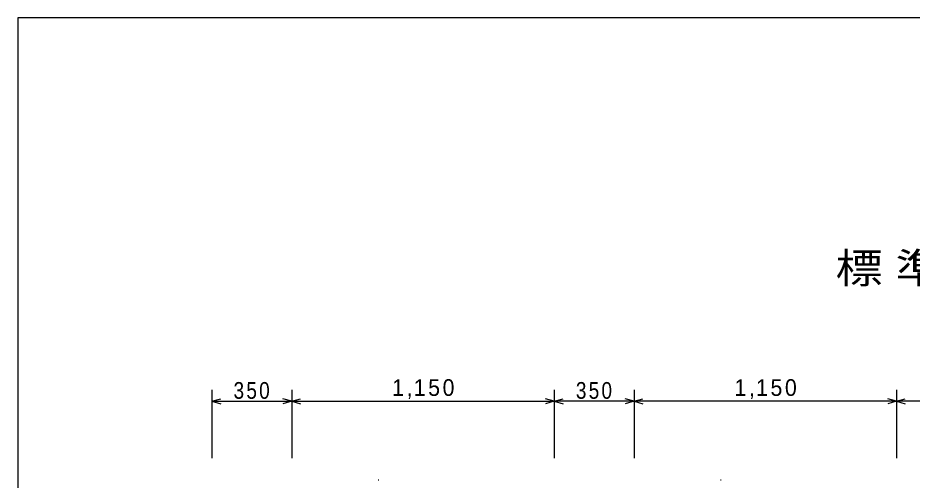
# Model space of a CAD drawing. Units: millimetres at full size, sheet at 1:20; details may follow other scales. Extents: x -7610 to 7610, y -5340 to 5340.
# Drawn here: x -7610 to -3692, y 3313 to 5340 of the extents above; entities that cross this region are included whole.
import ezdxf
from ezdxf.enums import TextEntityAlignment as Align

# ---------------------------------------------------------------- set-up
doc = ezdxf.new("R2010")
doc.units = ezdxf.units.MM
doc.header["$LTSCALE"] = 20
for name, color, linetype in [('0-6_寸法', 7, 'Continuous'), ('0-8_ハッチング', 3, 'Continuous'), ('0-F_表題', 3, 'Continuous'), ('3-0', 2, 'Continuous')]:
    doc.layers.add(name, color=color, linetype=linetype)
doc.styles.add('HGPｺﾞｼｯｸE', font='')
doc.styles.get('HGPｺﾞｼｯｸE').set_extended_font_data('HGPｺﾞｼｯｸE')

msp = doc.modelspace()

# ---------------------------------------------------------------- linework, layer by layer
at = {"layer": '0-6_寸法'}
for p, q in [((-6760, 3708.63), (-6760, 3408.63)), ((-6410, 3708.63), (-6410, 3408.63)), ((-5260, 3708.63), (-5260, 3408.63)), ((-4910, 3708.63), (-4910, 3408.63)), ((-3760, 3708.63), (-3760, 3408.63)), ((-6760, 3658.63), (-6721.36, 3668.98)), ((-6760, 3658.63), (-6721.36, 3648.27)), ((-6760, 3658.63), (-6410, 3658.63)), ((-6410, 3658.63), (-6448.64, 3668.98)), ((-6410, 3658.63), (-6448.64, 3648.27)), ((-6410, 3658.63), (-6371.36, 3668.98)), ((-6410, 3658.63), (-6371.36, 3648.27)), ((-6410, 3658.63), (-5260, 3658.63)), ((-5260, 3658.63), (-5298.64, 3668.98)), ((-5260, 3658.63), (-5298.64, 3648.27)), ((-5260, 3658.63), (-5221.36, 3668.98)), ((-5260, 3658.63), (-5221.36, 3648.27)), ((-4910, 3658.63), (-5260, 3658.63)), ((-4910, 3658.63), (-4948.64, 3668.98)), ((-4910, 3658.63), (-4948.64, 3648.27)), ((-4910, 3658.63), (-4871.36, 3668.98)), ((-4910, 3658.63), (-4871.36, 3648.27)), ((-3760, 3658.63), (-4910, 3658.63)), ((-3760, 3658.63), (-3798.64, 3668.98)), ((-3760, 3658.63), (-3798.64, 3648.27)), ((-3760, 3658.63), (-3721.36, 3668.98)), ((-3760, 3658.63), (-3721.36, 3648.27)), ((-3410, 3658.63), (-3760, 3658.63))]:
    msp.add_line(p, q, dxfattribs=at)
at = {"layer": '0-8_ハッチング'}
for p, q in [((-6031.88, 3314.28), (-6028.73, 3314.28)), ((-4531.88, 3314.28), (-4528.73, 3314.28))]:
    msp.add_line(p, q, dxfattribs=at)
at = {"layer": '3-0', "color": 1}
for p, q in [((-7610, 5340), (-7610, -5340)), ((7610, 5340), (-7610, 5340))]:
    msp.add_line(p, q, dxfattribs=at)

# ---------------------------------------------------------------- texts
at = {"layer": '0-6_寸法', "color": 3, "char_height": 73.31, "attachment_point": 7, "style": 'HGPｺﾞｼｯｸE'}
for s, insert in [('\\T1.21;\\W0.85;350', (-6665, 3668.63)), ('\\T1.22;\\W0.95;1,150', (-5970, 3668.63)), ('\\T1.21;\\W0.85;350', (-5165, 3668.63)), ('\\T1.22;\\W0.95;1,150', (-4470, 3668.63))]:
    msp.add_mtext(s, dxfattribs=dict(at, insert=insert))
at = {"layer": '0-F_表題', "color": 6, "style": 'HGPｺﾞｼｯｸE', "width": 1.15}
msp.add_text('標 準 展 開 図', height=132, dxfattribs=at).set_placement((-4027.5, 4137.17), align=Align.BOTTOM_LEFT)

doc.saveas('drawing.dxf')
